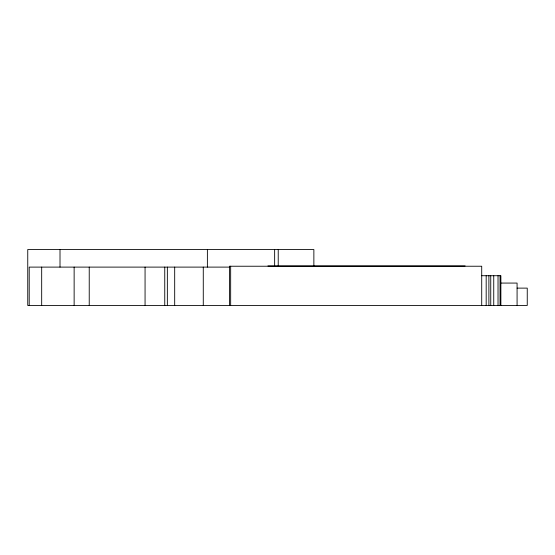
<?xml version="1.0" encoding="UTF-8"?>
<svg xmlns="http://www.w3.org/2000/svg" width="555" height="555" viewBox="0 0 555 555"><rect width="100%" height="100%" fill="white"/><g stroke="black" fill="none" stroke-linecap="round" stroke-linejoin="round"><path stroke-width="0.83" d="M267.905 265.935L465.145 265.935M229.27 267.108L29.214 267.108L29.214 305.465M481.712 275.717L500.874 275.717L500.874 305.465M500.874 283.071L517.08 283.071L517.08 305.465M517.08 288.121L527.25 288.121L527.25 305.465L27.75 305.465L27.75 249.535L313.866 249.535L313.866 266.428M500.055 275.717L500.055 305.465M498.029 275.717L498.029 305.465M493.742 275.717L493.742 305.465M490.745 275.717L490.745 305.465M488.893 275.717L488.893 305.465M486.18 275.717L486.18 305.465M481.712 305.465L481.712 266.233L229.423 266.233L229.423 305.465M278.228 249.535L278.228 265.935M274.642 249.535L274.642 265.935M230.665 266.233L230.665 305.465M207.383 249.535L207.383 267.108M203.276 267.108L203.276 305.465M174.686 267.108L174.686 305.465M167.353 267.108L167.353 305.465M164.752 267.108L164.752 305.465M145.063 267.108L145.063 305.465M89.23 267.108L89.23 305.465M74.134 267.108L74.134 305.465M60.009 249.535L60.009 267.108M41.68 267.108L41.68 305.465"/></g></svg>
